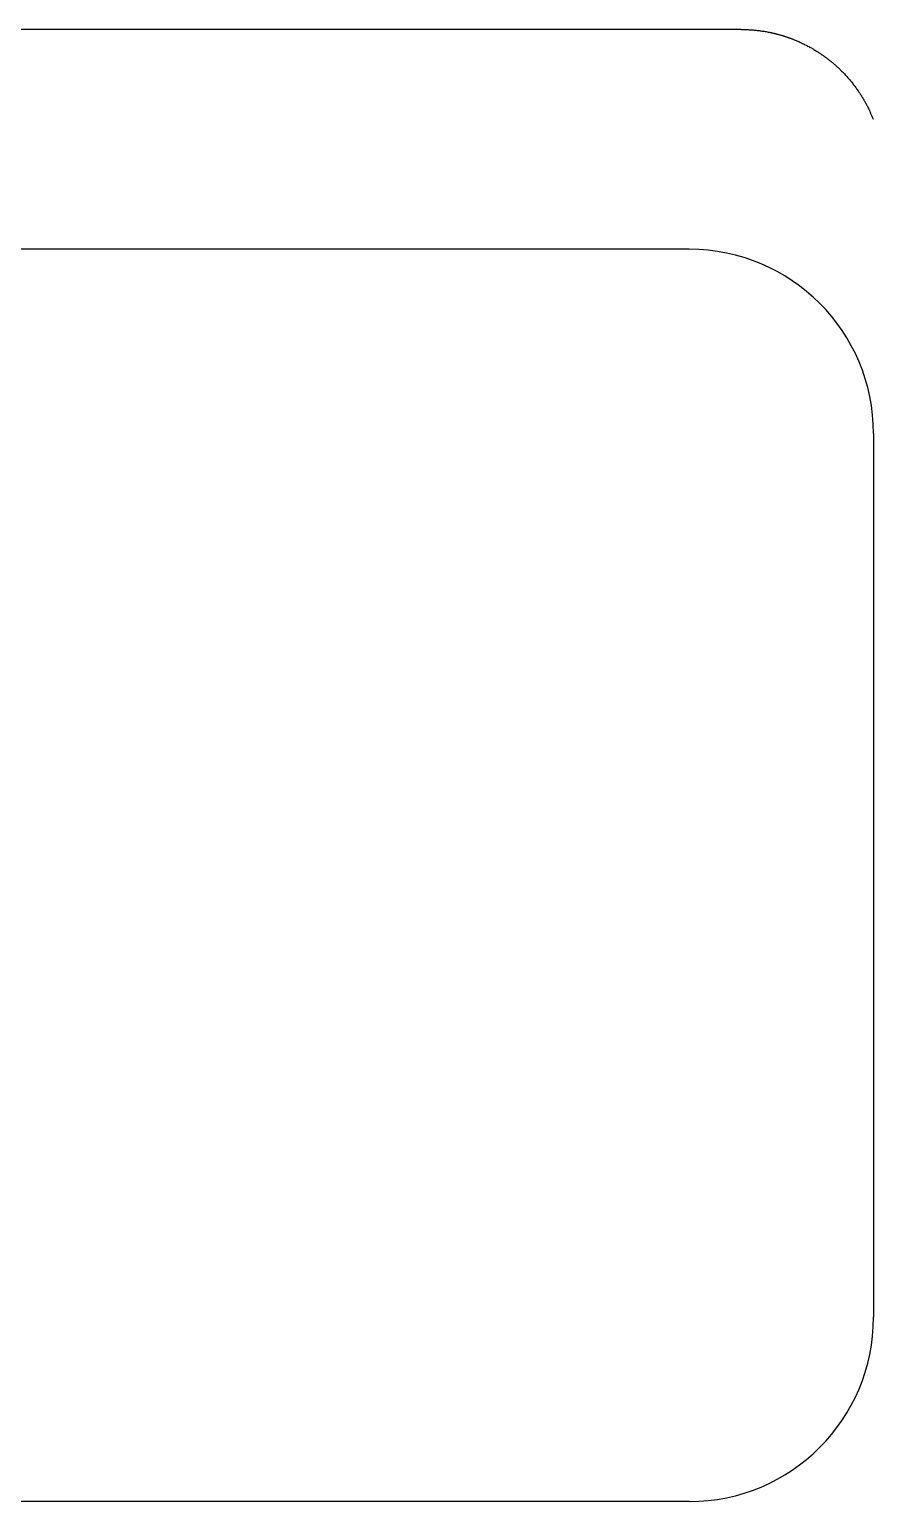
# Model space of a CAD drawing. Header units: millimetres. Extents: x -10 to 276, y -93 to 17.
# Drawn here: x 188.34 to 197.85, y -7.05 to 9.53 of the extents above; entities that cross this region are included whole.
import ezdxf

# ---------------------------------------------------------------- set-up
doc = ezdxf.new("R2010")
doc.units = ezdxf.units.MM
doc.layers.add('BLACK', color=7, linetype='CONTINUOUS')

msp = doc.modelspace()

# ---------------------------------------------------------------- linework, layer by layer
at = {"layer": 'BLACK', "linetype": 'Continuous'}
for p, q in [((196.359025, 9.525), (168.4201, 9.525)), ((196.359025, 9.525), (196.370337, 9.52496)), ((196.370337, 9.52496), (196.381648, 9.52484)), ((196.381648, 9.52484), (196.392958, 9.52464)), ((196.392958, 9.52464), (196.404266, 9.52436)), ((196.404266, 9.52436), (196.415572, 9.524)), ((196.415572, 9.524), (196.426876, 9.523561)), ((196.426876, 9.523561), (196.438176, 9.523041)), ((196.438176, 9.523041), (196.449472, 9.522441)), ((196.449472, 9.522441), (196.460763, 9.521762)), ((196.460763, 9.521762), (196.47205, 9.521003)), ((196.47205, 9.521003), (196.483331, 9.520164)), ((196.483331, 9.520164), (196.494606, 9.519245)), ((196.494606, 9.519245), (196.505874, 9.518247)), ((196.505874, 9.518247), (196.517135, 9.517168)), ((196.517135, 9.517168), (196.528389, 9.516011)), ((196.528389, 9.516011), (196.539634, 9.514773)), ((196.539634, 9.514773), (196.55087, 9.513457)), ((196.55087, 9.513457), (196.562096, 9.51206)), ((196.562096, 9.51206), (196.573313, 9.510585)), ((196.573313, 9.510585), (196.584519, 9.50903)), ((196.584519, 9.50903), (196.595714, 9.507396)), ((196.595714, 9.507396), (196.606897, 9.505683)), ((196.606897, 9.505683), (196.618067, 9.503891)), ((196.618067, 9.503891), (196.629225, 9.502019)), ((196.629225, 9.502019), (196.64037, 9.500069)), ((196.64037, 9.500069), (196.6515, 9.49804)), ((196.6515, 9.49804), (196.662616, 9.495933)), ((196.662616, 9.495933), (196.673717, 9.493747)), ((196.673717, 9.493747), (196.679262, 9.492625)), ((196.679262, 9.492625), (196.684802, 9.491482)), ((196.684802, 9.491482), (196.690339, 9.490321)), ((196.690339, 9.490321), (196.695871, 9.48914)), ((196.695871, 9.48914), (196.701399, 9.487939)), ((196.701399, 9.487939), (196.706923, 9.486719)), ((196.706923, 9.486719), (196.712443, 9.485479)), ((196.712443, 9.485479), (196.717958, 9.484219)), ((196.717958, 9.484219), (196.723469, 9.482941)), ((196.723469, 9.482941), (196.728975, 9.481642)), ((196.728975, 9.481642), (196.734477, 9.480325)), ((196.734477, 9.480325), (196.739974, 9.478987)), ((196.739974, 9.478987), (196.745466, 9.477631)), ((196.745466, 9.477631), (196.750953, 9.476255)), ((196.750953, 9.476255), (196.756435, 9.474859)), ((196.756435, 9.474859), (196.761913, 9.473444)), ((196.761913, 9.473444), (196.767385, 9.47201)), ((196.767385, 9.47201), (196.772853, 9.470557)), ((196.772853, 9.470557), (196.778315, 9.469084)), ((196.778315, 9.469084), (196.783772, 9.467592)), ((196.783772, 9.467592), (196.789223, 9.46608)), ((196.789223, 9.46608), (196.79467, 9.46455)), ((196.79467, 9.46455), (196.80011, 9.463)), ((196.80011, 9.463), (196.805546, 9.461431)), ((196.805546, 9.461431), (196.810975, 9.459842)), ((196.810975, 9.459842), (196.816399, 9.458235)), ((196.816399, 9.458235), (196.821818, 9.456608)), ((196.821818, 9.456608), (196.82723, 9.454962)), ((196.82723, 9.454962), (196.832637, 9.453297)), ((196.832637, 9.453297), (196.838038, 9.451613)), ((196.838038, 9.451613), (196.843432, 9.44991)), ((196.843432, 9.44991), (196.848821, 9.448187)), ((196.848821, 9.448187), (196.854204, 9.446446)), ((196.854204, 9.446446), (196.859581, 9.444686)), ((196.859581, 9.444686), (196.86495, 9.442906)), ((196.86495, 9.442906), (196.870315, 9.441108)), ((196.870315, 9.441108), (196.875672, 9.439291)), ((196.875672, 9.439291), (196.881023, 9.437454)), ((196.881023, 9.437454), (196.886367, 9.435599)), ((196.886367, 9.435599), (196.891706, 9.433725)), ((196.891706, 9.433725), (196.897037, 9.431832)), ((196.897037, 9.431832), (196.902362, 9.42992)), ((196.902362, 9.42992), (196.907679, 9.42799)), ((196.907679, 9.42799), (196.912991, 9.42604)), ((196.912991, 9.42604), (196.918294, 9.424072)), ((196.918294, 9.424072), (196.923592, 9.422085)), ((196.923592, 9.422085), (196.928881, 9.42008)), ((196.928881, 9.42008), (196.934165, 9.418055)), ((196.934165, 9.418055), (196.93944, 9.416013)), ((196.93944, 9.416013), (196.944709, 9.413951)), ((196.944709, 9.413951), (196.94997, 9.411871)), ((196.94997, 9.411871), (196.955224, 9.409772)), ((196.955224, 9.409772), (196.960471, 9.407654)), ((196.960471, 9.407654), (196.96571, 9.405518)), ((196.96571, 9.405518), (196.966466, 9.405208)), ((196.966466, 9.405208), (196.976916, 9.400876)), ((196.976916, 9.400876), (196.987334, 9.396471)), ((196.987334, 9.396471), (196.997722, 9.391992)), ((196.997722, 9.391992), (197.008077, 9.38744)), ((197.008077, 9.38744), (197.0184, 9.382815)), ((197.0184, 9.382815), (197.02869, 9.378117)), ((197.02869, 9.378117), (197.038947, 9.373346)), ((197.038947, 9.373346), (197.04917, 9.368503)), ((197.04917, 9.368503), (197.059358, 9.363587)), ((197.059358, 9.363587), (197.069511, 9.3586)), ((197.069511, 9.3586), (197.079629, 9.353541)), ((197.079629, 9.353541), (197.089711, 9.34841)), ((197.089711, 9.34841), (197.099757, 9.343209)), ((197.099757, 9.343209), (197.109766, 9.337936)), ((197.109766, 9.337936), (197.119737, 9.332592)), ((197.119737, 9.332592), (197.12967, 9.327179)), ((197.12967, 9.327179), (197.139565, 9.321695)), ((197.139565, 9.321695), (197.149421, 9.316141)), ((197.149421, 9.316141), (197.159238, 9.310517)), ((197.159238, 9.310517), (197.169014, 9.304824)), ((197.169014, 9.304824), (197.178751, 9.299063)), ((197.178751, 9.299063), (197.188446, 9.293232)), ((197.188446, 9.293232), (197.1981, 9.287333)), ((197.1981, 9.287333), (197.207712, 9.281366)), ((197.207712, 9.281366), (197.217282, 9.275331)), ((197.217282, 9.275331), (197.226809, 9.269228)), ((197.226809, 9.269228), (197.236292, 9.263058)), ((197.236292, 9.263058), (197.245732, 9.256821)), ((197.245732, 9.256821), (197.250436, 9.253678)), ((197.250436, 9.253678), (197.255128, 9.250518)), ((197.255128, 9.250518), (197.259809, 9.247341)), ((197.259809, 9.247341), (197.264479, 9.244148)), ((197.264479, 9.244148), (197.269137, 9.240939)), ((197.269137, 9.240939), (197.273784, 9.237712)), ((197.273784, 9.237712), (197.27842, 9.23447)), ((197.27842, 9.23447), (197.283044, 9.231211)), ((197.283044, 9.231211), (197.287656, 9.227936)), ((197.287656, 9.227936), (197.292258, 9.224644)), ((197.292258, 9.224644), (197.296847, 9.221337)), ((197.296847, 9.221337), (197.301425, 9.218012)), ((197.301425, 9.218012), (197.30599, 9.214672)), ((197.30599, 9.214672), (197.310545, 9.211316)), ((197.310545, 9.211316), (197.315087, 9.207944)), ((197.315087, 9.207944), (197.319617, 9.204555)), ((197.319617, 9.204555), (197.324135, 9.201151)), ((197.324135, 9.201151), (197.328641, 9.19773)), ((197.328641, 9.19773), (197.333135, 9.194294)), ((197.333135, 9.194294), (197.337617, 9.190842)), ((197.337617, 9.190842), (197.342087, 9.187374)), ((197.342087, 9.187374), (197.346544, 9.18389)), ((197.346544, 9.18389), (197.350989, 9.180391)), ((197.350989, 9.180391), (197.355422, 9.176876)), ((197.355422, 9.176876), (197.359842, 9.173345)), ((197.359842, 9.173345), (197.36425, 9.169798)), ((197.36425, 9.169798), (197.368645, 9.166236)), ((197.368645, 9.166236), (197.373027, 9.162659)), ((197.373027, 9.162659), (197.377397, 9.159066)), ((197.377397, 9.159066), (197.381754, 9.155457)), ((197.381754, 9.155457), (197.386098, 9.151833)), ((197.386098, 9.151833), (197.39043, 9.148194)), ((197.39043, 9.148194), (197.394748, 9.14454)), ((197.394748, 9.14454), (197.399054, 9.14087)), ((197.399054, 9.14087), (197.403346, 9.137185)), ((197.403346, 9.137185), (197.407626, 9.133485)), ((197.407626, 9.133485), (197.411892, 9.12977)), ((197.411892, 9.12977), (197.416146, 9.126039)), ((197.416146, 9.126039), (197.420386, 9.122294)), ((197.420386, 9.122294), (197.424613, 9.118534)), ((197.424613, 9.118534), (197.428826, 9.114759)), ((197.428826, 9.114759), (197.433026, 9.110968)), ((197.433026, 9.110968), (197.437213, 9.107164)), ((197.437213, 9.107164), (197.441387, 9.103344)), ((197.441387, 9.103344), (197.445546, 9.099509)), ((197.445546, 9.099509), (197.449692, 9.09566)), ((197.449692, 9.09566), (197.453825, 9.091796)), ((197.453825, 9.091796), (197.457944, 9.087918)), ((197.457944, 9.087918), (197.462049, 9.084025)), ((197.462049, 9.084025), (197.46614, 9.080117)), ((197.46614, 9.080117), (197.470218, 9.076195)), ((197.470218, 9.076195), (197.474282, 9.072259)), ((197.474282, 9.072259), (197.478331, 9.068308)), ((197.478331, 9.068308), (197.482367, 9.064343)), ((197.482367, 9.064343), (197.482948, 9.06377)), ((197.482948, 9.06377), (197.490971, 9.055796)), ((197.490971, 9.055796), (197.498937, 9.047765)), ((197.498937, 9.047765), (197.506846, 9.039678)), ((197.506846, 9.039678), (197.514698, 9.031535)), ((197.514698, 9.031535), (197.522493, 9.023337)), ((197.522493, 9.023337), (197.530229, 9.015083)), ((197.530229, 9.015083), (197.537906, 9.006776)), ((197.537906, 9.006776), (197.545525, 8.998414)), ((197.545525, 8.998414), (197.553084, 8.989999)), ((197.553084, 8.989999), (197.560584, 8.98153)), ((197.560584, 8.98153), (197.568024, 8.973008)), ((197.568024, 8.973008), (197.575404, 8.964434)), ((197.575404, 8.964434), (197.582722, 8.955808)), ((197.582722, 8.955808), (197.58998, 8.94713)), ((197.58998, 8.94713), (197.597176, 8.938401)), ((197.597176, 8.938401), (197.60431, 8.929621)), ((197.60431, 8.929621), (197.611383, 8.920791)), ((197.611383, 8.920791), (197.618392, 8.911911)), ((197.618392, 8.911911), (197.625339, 8.902982)), ((197.625339, 8.902982), (197.632222, 8.894003)), ((197.632222, 8.894003), (197.639042, 8.884977)), ((197.639042, 8.884977), (197.645798, 8.875902)), ((197.645798, 8.875902), (197.65249, 8.866779)), ((197.65249, 8.866779), (197.659117, 8.857609)), ((197.659117, 8.857609), (197.665679, 8.848393)), ((197.665679, 8.848393), (197.672176, 8.83913)), ((197.672176, 8.83913), (197.675399, 8.834482)), ((197.675399, 8.834482), (197.678607, 8.829822)), ((197.678607, 8.829822), (197.681798, 8.825151)), ((197.681798, 8.825151), (197.684972, 8.820468)), ((197.684972, 8.820468), (197.68813, 8.815775)), ((197.68813, 8.815775), (197.691271, 8.81107)), ((197.691271, 8.81107), (197.694395, 8.806354)), ((197.694395, 8.806354), (197.697503, 8.801627)), ((197.697503, 8.801627), (197.700594, 8.796889)), ((197.700594, 8.796889), (197.703669, 8.79214)), ((197.703669, 8.79214), (197.706726, 8.78738)), ((197.706726, 8.78738), (197.709767, 8.78261)), ((197.709767, 8.78261), (197.712791, 8.777829)), ((197.712791, 8.777829), (197.715798, 8.773037)), ((197.715798, 8.773037), (197.718788, 8.768234)), ((197.718788, 8.768234), (197.721761, 8.763421)), ((197.721761, 8.763421), (197.724716, 8.758598)), ((197.724716, 8.758598), (197.727655, 8.753764)), ((197.727655, 8.753764), (197.730577, 8.74892)), ((197.730577, 8.74892), (197.733482, 8.744065)), ((197.733482, 8.744065), (197.736369, 8.7392)), ((197.736369, 8.7392), (197.739239, 8.734325)), ((197.739239, 8.734325), (197.742092, 8.72944)), ((197.742092, 8.72944), (197.744928, 8.724545)), ((197.744928, 8.724545), (197.747746, 8.71964)), ((197.747746, 8.71964), (197.750547, 8.714724)), ((197.750547, 8.714724), (197.753331, 8.709799)), ((197.753331, 8.709799), (197.756097, 8.704864)), ((197.756097, 8.704864), (197.758846, 8.69992)), ((197.758846, 8.69992), (197.761577, 8.694965)), ((197.761577, 8.694965), (197.764291, 8.690002)), ((197.764291, 8.690002), (197.766987, 8.685028)), ((197.766987, 8.685028), (197.769665, 8.680045)), ((197.769665, 8.680045), (197.772326, 8.675052)), ((197.772326, 8.675052), (197.774969, 8.670051)), ((197.774969, 8.670051), (197.777595, 8.665039)), ((197.777595, 8.665039), (197.780203, 8.660019)), ((197.780203, 8.660019), (197.782793, 8.654989)), ((197.782793, 8.654989), (197.785365, 8.649951)), ((197.785365, 8.649951), (197.78792, 8.644903)), ((197.78792, 8.644903), (197.790456, 8.639846)), ((197.790456, 8.639846), (197.792975, 8.63478)), ((197.792975, 8.63478), (197.795475, 8.629705)), ((197.795475, 8.629705), (197.797958, 8.624621)), ((197.797958, 8.624621), (197.800423, 8.619529)), ((197.800423, 8.619529), (197.80287, 8.614428)), ((197.80287, 8.614428), (197.805298, 8.609319)), ((197.805298, 8.609319), (197.807709, 8.6042)), ((197.807709, 8.6042), (197.810102, 8.599074)), ((197.810102, 8.599074), (197.812476, 8.593938)), ((197.812476, 8.593938), (197.817049, 8.583912)), ((197.820651, 8.575965), (197.817049, 8.583912)), ((197.828038, 8.559811), (197.820651, 8.575965)), ((197.835483, 8.543723), (197.828038, 8.559811)), ((197.842984, 8.527702), (197.835483, 8.543723)), ((197.850542, 8.511747), (197.842984, 8.527702)), ((195.775, 7.05), (185.225, 7.05)), ((197.85, 4.975), (197.85, -4.975)), ((195.775, -7.05), (185.225, -7.05))]:
    msp.add_line(p, q, dxfattribs=at)
at = {"layer": 'BLACK'}
for centre, start, end in [((195.775, 4.975), 0, 90), ((195.775, -4.975), 270, 0)]:
    msp.add_arc(centre, 2.075, start, end, dxfattribs=at)

doc.saveas('drawing.dxf')
